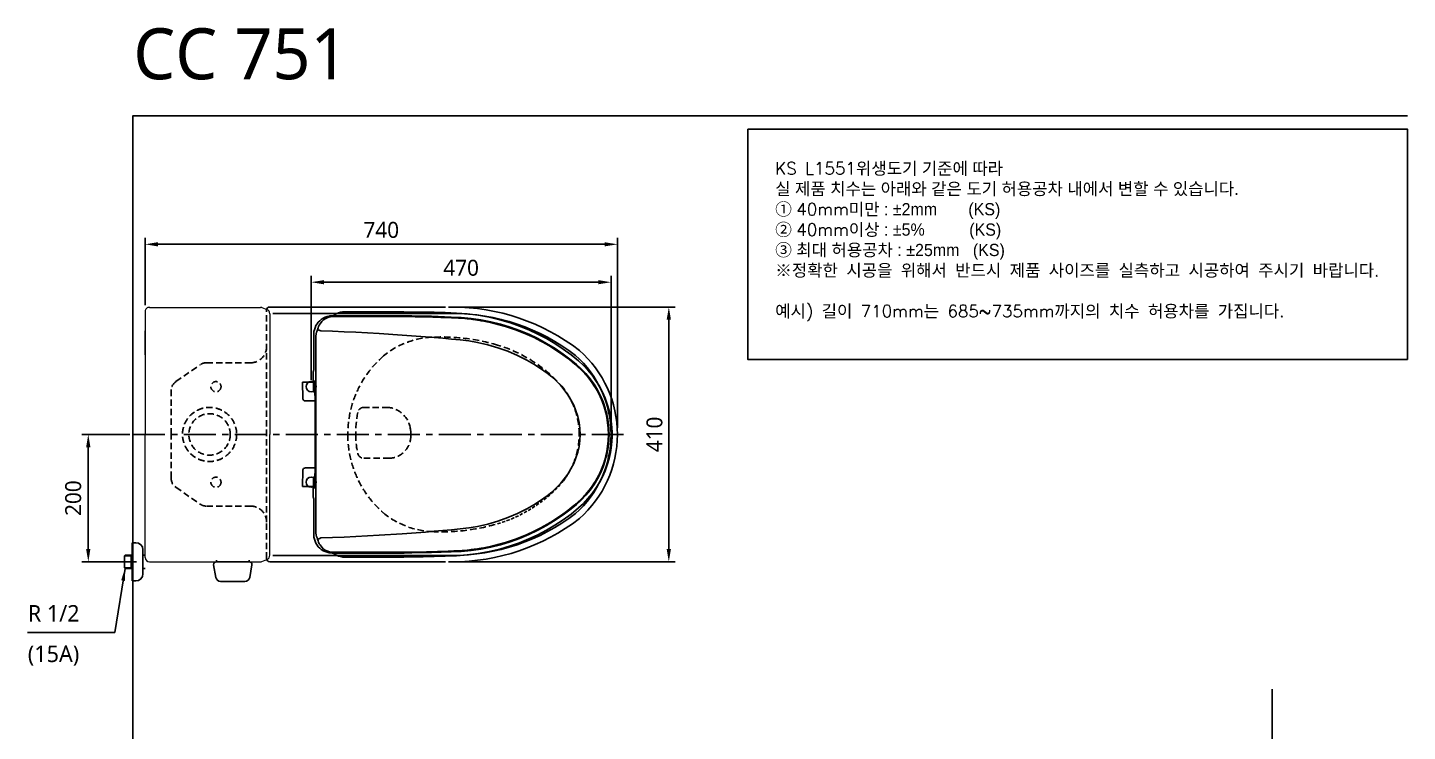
# Model space of a CAD drawing. Extents: x 2337 to 4524, y -14 to 2196.
# Drawn here: x 2359 to 4524, y 1091 to 2196 of the extents above; entities that cross this region are included whole.
import ezdxf

# ---------------------------------------------------------------- set-up
doc = ezdxf.new("R2010")
doc.units = 0
doc.header["$LTSCALE"] = 20
doc.header["$MEASUREMENT"] = 0
doc.linetypes.add('CENTER', pattern=[2, 1.25, -0.25, 0.25, -0.25])
doc.linetypes.add('HIDDEN', pattern=[0.375, 0.25, -0.125])
doc.layers.get('0').update_dxf_attribs({"linetype": 'CONTINUOUS'})
doc.layers.get('DEFPOINTS').update_dxf_attribs({"linetype": 'CONTINUOUS'})
for name, color, linetype in [('2', 2, 'CONTINUOUS'), ('3', 3, 'CONTINUOUS'), ('4', 4, 'CONTINUOUS'), ('6', 6, 'CONTINUOUS'), ('CEN', 1, 'CENTER'), ('CENTER', 2, 'CENTER'), ('FAUCET', 4, 'CONTINUOUS')]:
    doc.layers.add(name, color=color, linetype=linetype)
doc.styles.add('GHS', font='romans', dxfattribs={"bigfont": 'ghs'})
doc.styles.add('ROMANS', font='romans.shx')
doc.styles.get("Standard").update_dxf_attribs({"font": 'NanumGothic.ttf'})
doc.dimstyles.new('ISO-25', dxfattribs={"dimtxt": 15, "dimasz": 15, "dimexe": 5, "dimexo": 0.625, "dimgap": 3, "dimtad": 1, "dimtxsty": 'Standard', "dimcen": 2.5, "dimadec": 0, "dimazin": 0, "dimtfac": 1, "dimtmove": 0, "dimatfit": 3, "dimfxl": 0, "dimarcsym": 0})
doc.dimstyles.get("Standard").update_dxf_attribs({"dimtxt": 0.18, "dimasz": 0.18, "dimexe": 0.18, "dimexo": 0.0625, "dimgap": 0.09, "dimtad": 0, "dimtih": 1, "dimtoh": 1, "dimdec": 4, "dimzin": 0, "dimdsep": 46, "dimtxsty": 'Standard', "dimcen": 0.09, "dimadec": 0, "dimazin": 0, "dimtfac": 1, "dimtdec": 4, "dimtofl": 0, "dimtmove": 0, "dimatfit": 3, "dimfxl": 0, "dimtolj": 1, "dimtzin": 0, "dimarcsym": 0})

# ---------------------------------------------------------------- blocks, each defined once
blk = doc.blocks.new('*D15')
at = {"layer": '3', "color": 3, "lineweight": -2}
for p, q in [((2520, 1557.7), (2444.7, 1557.7)), ((2454.7, 1537.7), (2454.7, 1377.7)), ((2530.4, 1357.7), (2444.7, 1357.7))]:
    blk.add_line(p, q, dxfattribs=at)
at = {"layer": '3', "color": 3}
for points in [[(2451.3, 1537.7), (2458, 1537.7), (2454.7, 1557.7)], [(2451.3, 1377.7), (2458, 1377.7), (2454.7, 1357.7)]]:
    blk.add_solid(points, dxfattribs=at)
at = {"layer": 'DEFPOINTS', "color": 0}
for p in [(2530, 1557.7), (2454.7, 1357.7), (2540.4, 1357.7)]:
    blk.add_point(p, dxfattribs=at)
at = {"layer": '3', "color": 2, "insert": (2431.1, 1457.7), "char_height": 25, "attachment_point": 5, "rotation": 90}
blk.add_mtext('\\A1;200', dxfattribs=at)
blk = doc.blocks.new('*D19')
at = {"layer": '3', "color": 3, "lineweight": -2}
for p, q in [((2804.5, 1642.7), (2804.5, 1806.7)), ((3274.9, 1567.9), (3274.9, 1806.7)), ((2824.5, 1796.7), (3254.9, 1796.7))]:
    blk.add_line(p, q, dxfattribs=at)
at = {"layer": '3', "color": 3}
for points in [[(2824.5, 1800), (2824.5, 1793.4), (2804.5, 1796.7)], [(3254.9, 1800), (3254.9, 1793.4), (3274.9, 1796.7)]]:
    blk.add_solid(points, dxfattribs=at)
at = {"layer": 'DEFPOINTS', "color": 0}
for p in [(3274.9, 1796.7), (2804.5, 1632.7), (3274.9, 1557.9)]:
    blk.add_point(p, dxfattribs=at)
at = {"layer": '3', "color": 2, "insert": (3039.7, 1819.2), "char_height": 25, "attachment_point": 5}
blk.add_mtext('\\A1;470', dxfattribs=at)
blk = doc.blocks.new('*D20')
at = {"layer": '3', "color": 3, "lineweight": -2}
for p, q in [((3020, 1757.7), (3375.6, 1757.7)), ((3365.6, 1737.7), (3365.6, 1377.7)), ((3020, 1357.7), (3375.6, 1357.7))]:
    blk.add_line(p, q, dxfattribs=at)
at = {"layer": '3', "color": 3}
for points in [[(3362.2, 1737.7), (3368.9, 1737.7), (3365.6, 1757.7)], [(3362.2, 1377.7), (3368.9, 1377.7), (3365.6, 1357.7)]]:
    blk.add_solid(points, dxfattribs=at)
at = {"layer": 'DEFPOINTS', "color": 0}
for p in [(3010, 1757.7), (3010, 1357.7), (3365.6, 1357.7)]:
    blk.add_point(p, dxfattribs=at)
at = {"layer": '3', "color": 2, "insert": (3343.1, 1557.7), "char_height": 25, "attachment_point": 5, "rotation": 90}
blk.add_mtext('\\A1;410', dxfattribs=at)
blk = doc.blocks.new('*D28')
at = {"layer": '3', "color": 3, "lineweight": -2}
for p, q in [((2543.9, 1760.7), (2543.9, 1866.2)), ((3284.9, 1567.9), (3284.9, 1866.2)), ((2563.9, 1856.2), (3264.9, 1856.2))]:
    blk.add_line(p, q, dxfattribs=at)
at = {"layer": '3', "color": 3}
for points in [[(2563.9, 1859.5), (2563.9, 1852.9), (2543.9, 1856.2)], [(3264.9, 1859.5), (3264.9, 1852.9), (3284.9, 1856.2)]]:
    blk.add_solid(points, dxfattribs=at)
at = {"layer": 'DEFPOINTS', "color": 0}
for p in [(3284.9, 1856.2), (2543.9, 1750.7), (3284.9, 1557.9)]:
    blk.add_point(p, dxfattribs=at)
at = {"layer": '3', "color": 2, "insert": (2914.4, 1878.7), "char_height": 25, "attachment_point": 5}
blk.add_mtext('\\A1;740', dxfattribs=at)
blk = doc.blocks.new('A$C1DB11E7F')
for p, q in [((110.7, 485.8, 0), (110.7, 474.3, 0)), ((110.7, 485.8, 0), (136.3, 485.3, 0)), ((110.7, 483.8, 0), (110.7, 480.8, 0)), ((140.2, 481.3, 0), (140.2, 474.3, 0)), ((245.2, 481.3, 0), (245.2, 474.3, 0)), ((274.7, 485.8, 0), (249.1, 485.3, 0)), ((274.7, 485.8, 0), (274.7, 474.3, 0)), ((274.7, 483.8, 0), (274.7, 480.8, 0)), ((94.6, 469.2, 0), (108.7, 469.2, 0)), ((110.7, 474.3, 0), (110.7, 468.5, 0)), ((112.2, 468.5, 0), (124.4, 468.5, 0)), ((124.5, 467.7, 0), (124.4, 468.3, 0)), ((125.9, 467, 0), (126, 465.9, 0)), ((126.2, 467, 0), (126.2, 467.9, 0)), ((126.2, 466.3, 0), (126.2, 467, 0)), ((126.2, 466.3, 0), (126.2, 465.9, 0)), ((137.2, 466.1, 0), (126.2, 466.3, 0)), ((140.2, 474.3, 0), (140.2, 465.8, 0)), ((245.2, 474.3, 0), (245.2, 465.8, 0)), ((248.1, 466.1, 0), (259.2, 466.3, 0)), ((259.2, 467, 0), (259.2, 467.9, 0)), ((259.2, 466.3, 0), (259.2, 467, 0)), ((259.2, 466.3, 0), (259.2, 465.9, 0)), ((259.5, 467, 0), (259.4, 465.9, 0)), ((260.9, 467.7, 0), (261, 468.3, 0)), ((273.2, 468.5, 0), (261, 468.5, 0)), ((274.7, 474.3, 0), (274.7, 468.5, 0)), ((290.8, 469.2, 0), (276.7, 469.2, 0)), ((6.4, 439.1, 0), (6.4, 439.1, 0)), ((6.4, 439.1, 0), (6.4, 439.1, 0)), ((379, 439.1, 0), (379, 439.1, 0)), ((379, 439.1, 0), (379, 439.1, 0))]:
    blk.add_line(p, q)
at = {"elevation": 0}
for points in [[(136.3, 485.3), (137.2, 485.2), (138, 484.9), (139.1, 484.1), (139.9, 482.8), (140.2, 481.3)], [(249.1, 485.3), (248.2, 485.2), (247.4, 484.9), (246.3, 484.1), (245.5, 482.8), (245.2, 481.3)], [(6.8, 444), (7.6, 447.4), (8.7, 450.4), (10.2, 453.6), (12.3, 456.7), (14.2, 458.9), (16.4, 461.1), (19, 463.1), (21.9, 464.8), (25, 466.2), (28.5, 467.3), (31.2, 467.9)], [(28.3, 462.4), (25.6, 461.5), (23.4, 460.6), (21.1, 459.5), (19.2, 458.3), (15.6, 455.6), (12.8, 452.7), (10.7, 449.5), (9.2, 446.1), (8.1, 442.3), (7.8, 438.3)], [(41, 465.1), (40.4, 465), (39.8, 465), (39.1, 465), (38.4, 464.9), (37.7, 464.9), (37.4, 464.8), (36.7, 464.8), (36.1, 464.7), (35.4, 464.5), (34.5, 464.4), (32.2, 463.8), (30.3, 463.1), (28.3, 462.4)], [(30.2, 457.3), (29.5, 458.9), (29.2, 459.7), (29.2, 459.8), (29.1, 459.9), (28.9, 460.4), (28.5, 461.6), (28.3, 462.4)], [(30.2, 457.3), (30.7, 439), (31.4, 420.7), (32.3, 402.3), (33.3, 383.9), (34.4, 365.5), (36.7, 329.3), (39.4, 293.1), (40.6, 279.4), (41.7, 265.7), (43, 252), (44.3, 238.4), (45.9, 224.7), (48.3, 211.2), (52, 195.2), (56.6, 179.4), (62.2, 163.9), (68.7, 148.8), (76.1, 134.1)], [(192.7, 464.8), (178.9, 464.8), (165.2, 464.9), (151.5, 464.9), (137.8, 464.9), (124.1, 464.9), (109.7, 464.9), (75.1, 465), (41, 465.1)], [(94, 469.1), (94, 469.1), (94.1, 469.1)], [(94.1, 469.1), (94.3, 469.2)], [(94.3, 469.2), (94.6, 469.2)], [(94.6, 469.2), (94.7, 469.2)], [(94.6, 469.2), (94.7, 469.2)], [(110.7, 466.9), (110.7, 467), (110.8, 467.5), (110.9, 467.7), (111.1, 468), (111.2, 468.1), (111.3, 468.2), (111.6, 468.4), (111.9, 468.5), (112.2, 468.5)], [(110.7, 468.5), (110.7, 468), (110.7, 467.4), (110.7, 467.1)], [(124.4, 468.3), (124.4, 468.5), (124.4, 468.5)], [(124.4, 468.5), (124.7, 468.5), (124.9, 468.4), (125.2, 468.3), (125.4, 468.1), (125.8, 467.6), (125.8, 467.4)], [(124.5, 465.9), (124.5, 466), (124.5, 467), (124.5, 467.7)], [(125.8, 467.4), (125.9, 467)], [(192.7, 464.8), (206.5, 464.8), (220.2, 464.9), (233.9, 464.9), (247.6, 464.9), (261.3, 464.9), (275.7, 464.9), (310.3, 465), (344.4, 465.1)], [(259.6, 467.4), (259.5, 467)], [(261, 468.5), (260.7, 468.5), (260.5, 468.4), (260.2, 468.3), (260, 468.1), (259.6, 467.6), (259.6, 467.4)], [(260.9, 465.9), (260.9, 466), (260.9, 467), (260.9, 467.7)], [(261, 468.3), (261, 468.5), (261, 468.5)], [(274.7, 466.9), (274.7, 467), (274.6, 467.5), (274.5, 467.7), (274.3, 468), (274.2, 468.1), (274.1, 468.2), (273.8, 468.4), (273.5, 468.5), (273.2, 468.5)], [(274.7, 468.5), (274.7, 468), (274.7, 467.4), (274.7, 467.1)], [(290.8, 469.2), (290.7, 469.2)], [(290.8, 469.2), (290.7, 469.2)], [(291.1, 469.2), (290.8, 469.2)], [(291.3, 469.1), (291.1, 469.2)], [(291.4, 469.1), (291.4, 469.1), (291.3, 469.1)], [(355.2, 457.3), (354.7, 439), (354, 420.7), (353.1, 402.3), (352.1, 383.9), (351, 365.5), (348.7, 329.3), (346, 293.1), (344.8, 279.4), (343.7, 265.7), (342.4, 252), (341.1, 238.4), (339.5, 224.7), (337.1, 211.2), (333.4, 195.2), (328.8, 179.4), (323.2, 163.9), (316.7, 148.8), (309.3, 134.1)], [(344.4, 465.1), (345, 465), (345.6, 465), (346.3, 465), (347, 464.9), (347.7, 464.9), (348, 464.8), (348.7, 464.8), (349.3, 464.7), (350, 464.5), (350.9, 464.4), (353.2, 463.8), (355.1, 463.1), (357.1, 462.4)], [(378.6, 444), (377.8, 447.4), (376.7, 450.4), (375.2, 453.6), (373.1, 456.7), (371.2, 458.9), (369, 461.1), (366.4, 463.1), (363.5, 464.8), (360.3, 466.2), (356.9, 467.3), (354.2, 467.9)], [(355.2, 457.3), (355.9, 458.9), (356.2, 459.7), (356.2, 459.8), (356.3, 459.9), (356.5, 460.4), (356.9, 461.6), (357.1, 462.4)], [(357.1, 462.4), (359.8, 461.5), (362, 460.6), (364.3, 459.5), (366.2, 458.3), (369.8, 455.6), (372.6, 452.7), (374.7, 449.5), (376.2, 446.1), (377.2, 442.3), (377.6, 438.3)], [(0, 419.2), (0.2, 422.7), (0.9, 426.2), (1.8, 429.2), (2.9, 431.8), (4.4, 434.6), (5.8, 436.7), (6.4, 437.4)], [(6.4, 439.1), (6.7, 443), (6.8, 444)], [(6.5, 326.4), (6.4, 345.4), (6.4, 376.3), (6.4, 383.1), (6.4, 389.8), (6.4, 396.1), (6.4, 402), (6.4, 405.8), (6.4, 410.6), (6.4, 416.3), (6.4, 422.9), (6.4, 430.6), (6.4, 439.1)], [(7.8, 438.3), (7.7, 427.1), (7.7, 416.6), (7.7, 406.6), (7.7, 397.5), (7.7, 394.3), (7.7, 391.2), (7.7, 387.9), (7.7, 384.8), (7.7, 382.7), (7.7, 379.9), (7.7, 376.6), (7.7, 375.7), (7.7, 374.7), (7.7, 373.7), (7.7, 372.6), (7.7, 371.5), (7.7, 370.4), (7.6, 361.2), (7.6, 350.9), (7.6, 339.6), (7.7, 327.1), (7.7, 323.8), (7.7, 322.3), (7.7, 320.8), (7.7, 319.2), (7.7, 317.6), (7.8, 315.9), (7.8, 314.1), (7.9, 309), (7.9, 303.5), (8.1, 297.5), (8.2, 291.1), (8.3, 286), (8.5, 281.5), (8.6, 277.5), (8.7, 274.1), (8.8, 271.2), (8.9, 268.8), (9.1, 263.2), (9.3, 257.5), (9.5, 251.9), (9.7, 248.2), (10, 241.1), (10.4, 235.3), (11.1, 227.3), (11.4, 224.1), (11.8, 221.3), (12.1, 218.7), (12.4, 216.6), (12.6, 214.7), (12.8, 213.3), (13.1, 211.3), (13.5, 208.7), (14.1, 205.4), (14.8, 201.3), (15.7, 196.5), (16.9, 191.1), (18.3, 184.9), (23.2, 167.2), (29, 150), (35.8, 133.2), (40.7, 122.5), (46, 112.1), (47.3, 109.7), (48.6, 107.5), (49.8, 105.2), (51.1, 102.9), (52.5, 100.6), (53.8, 98.4), (55.1, 96.2), (59.1, 89.8), (63.3, 83.6), (67.6, 77.4), (71.7, 71.8), (75.3, 67.1), (78.9, 62.6), (82.2, 58.5), (83, 57.5), (83.9, 56.6), (84.6, 55.7), (85.4, 54.8), (86.2, 54), (86.9, 53.1), (91.1, 48.7), (94.6, 45.2), (97.1, 42.9), (99, 41.2), (101.4, 39.1), (104.5, 36.6), (107.9, 34), (111.7, 31.3), (115.7, 28.6), (119.5, 26.3), (123.9, 23.8), (128.9, 21.1), (131, 20.1), (133.3, 19), (135.6, 18), (138.1, 16.9), (140.7, 15.9), (143.4, 14.8), (147.7, 13.3), (152.9, 11.7), (159, 10.1), (166.1, 8.5), (174, 7.3), (182.9, 6.4), (192.7, 6)], [(377.6, 438.3), (377.7, 427.1), (377.7, 416.6), (377.7, 406.6), (377.7, 397.5), (377.7, 394.3), (377.7, 391.2), (377.7, 387.9), (377.7, 384.8), (377.7, 382.7), (377.7, 379.9), (377.7, 376.6), (377.7, 375.7), (377.7, 374.7), (377.7, 373.7), (377.7, 372.6), (377.7, 371.5), (377.7, 370.4), (377.8, 361.2), (377.8, 350.9), (377.8, 339.6), (377.7, 327.1), (377.7, 323.8), (377.7, 322.3), (377.7, 320.8), (377.7, 319.2), (377.6, 317.6), (377.6, 315.9), (377.6, 314.1), (377.5, 309), (377.5, 303.5), (377.3, 297.5), (377.2, 291.1), (377.1, 286), (376.9, 281.5), (376.8, 277.5), (376.7, 274.1), (376.6, 271.2), (376.5, 268.8), (376.3, 263.2), (376.1, 257.5), (375.9, 251.9), (375.7, 248.2), (375.4, 241.1), (375, 235.3), (374.3, 227.3), (374, 224.1), (373.6, 221.3), (373.3, 218.7), (373, 216.6), (372.8, 214.7), (372.6, 213.3), (372.3, 211.3), (371.9, 208.7), (371.3, 205.4), (370.6, 201.3), (369.7, 196.5), (368.5, 191.1), (367.1, 184.9), (362.2, 167.2), (356.4, 150), (349.6, 133.2), (344.7, 122.5), (339.3, 112.1), (338.1, 109.7), (336.8, 107.5), (335.6, 105.2), (334.3, 102.9), (332.9, 100.6), (331.6, 98.4), (330.3, 96.2), (326.3, 89.8), (322.1, 83.6), (317.8, 77.4), (313.7, 71.8), (310.1, 67.1), (306.5, 62.6), (303.2, 58.5), (302.3, 57.5), (301.5, 56.6), (300.8, 55.7), (300, 54.8), (299.2, 54), (298.5, 53.1), (294.3, 48.7), (290.7, 45.2), (288.3, 42.9), (286.4, 41.2), (284, 39.1), (280.9, 36.6), (277.5, 34), (273.7, 31.3), (269.7, 28.6), (265.9, 26.3), (261.5, 23.8), (256.5, 21.1), (254.4, 20.1), (252.1, 19), (249.8, 18), (247.3, 16.9), (244.7, 15.9), (242, 14.8), (237.7, 13.3), (232.5, 11.7), (226.4, 10.1), (219.3, 8.5), (211.4, 7.3), (202.5, 6.4), (192.7, 6)], [(379, 439.1), (378.7, 443), (378.6, 444)], [(378.9, 326.4), (379, 345.4), (379, 376.3), (379, 383.1), (379, 389.8), (379, 396.1), (379, 402), (379, 405.8), (379, 410.6), (379, 416.3), (379, 422.9), (379, 430.6), (379, 439.1)], [(385.4, 419.2), (385.2, 422.7), (384.5, 426.2), (383.6, 429.2), (382.5, 431.8), (381, 434.6), (379.6, 436.7), (379, 437.4)], [(192.7, 0), (188.5, 0.1), (182.1, 0.4), (176.5, 0.9), (171.8, 1.4), (167.9, 2), (163.7, 2.8), (159.4, 3.7), (155.1, 4.7), (145.2, 7.6), (135.6, 11.1), (126.2, 15.3), (117, 20.1), (108.3, 25.5), (99.9, 31.4), (91.9, 38), (84.4, 45), (77.4, 52.6), (67.7, 64.6), (58.6, 77), (50.1, 89.9), (42.3, 103.2), (35.1, 116.9), (28.6, 130.9), (22.7, 145.2), (17.6, 159.7), (12.7, 176.3), (8.7, 193.1), (5.6, 210.1), (3.5, 227.3), (2.3, 244.5), (1.5, 261.8), (0.9, 279.1), (0.5, 296.4), (0.1, 326.8), (0, 357.2), (0, 363.9), (0, 370.5), (0, 376.7), (0, 382.6), (0, 386.3), (0, 391), (0, 396.6), (0, 403.2), (0, 410.7), (0, 419.2)], [(0, 419.2), (0, 419.2), (0, 419.2)], [(192.7, 0), (196.9, 0.1), (203.3, 0.4), (208.9, 0.9), (213.6, 1.4), (217.4, 2), (221.7, 2.8), (226, 3.7), (230.3, 4.7), (240.1, 7.6), (249.8, 11.1), (259.2, 15.3), (268.3, 20.1), (277.1, 25.5), (285.5, 31.4), (293.5, 38), (301, 45), (308, 52.6), (317.7, 64.6), (326.8, 77), (335.3, 89.9), (343.1, 103.2), (350.3, 116.9), (356.8, 130.9), (362.7, 145.2), (367.8, 159.7), (372.7, 176.3), (376.7, 193.1), (379.8, 210.1), (381.9, 227.3), (383.1, 244.5), (383.9, 261.8), (384.5, 279.1), (384.9, 296.4), (385.3, 326.8), (385.4, 357.2), (385.4, 363.9), (385.4, 370.5), (385.4, 376.7), (385.4, 382.6), (385.4, 386.3), (385.4, 391), (385.4, 396.6), (385.4, 403.2), (385.4, 410.7), (385.4, 419.2)], [(385.4, 419.2), (385.4, 419.2), (385.4, 419.2)], [(181.8, 5.3), (178.8, 5.6), (173.2, 6.3), (168.4, 7), (164.5, 7.7), (160.2, 8.6), (155.9, 9.7), (151.6, 10.9), (141.7, 14.3), (132.1, 18.3), (122.8, 23.1), (113.9, 28.5), (105.3, 34.6), (97.3, 41.2), (89.7, 48.5), (82.7, 56.2), (76.1, 64.3), (66.6, 76.8), (57.9, 89.7), (49.7, 103.1), (42.3, 116.9), (35.5, 131), (29.5, 145.5), (24.2, 160.2), (19.6, 175.2), (15.9, 190.5), (12.8, 205.9), (10.6, 221.5), (9.1, 237.1), (8.3, 252.8), (7.2, 283.7), (6.6, 314.5), (6.5, 326.4)], [(203.6, 5.3), (206.6, 5.6), (212.2, 6.3), (217, 7), (220.9, 7.7), (225.2, 8.6), (229.5, 9.7), (233.8, 10.9), (243.7, 14.3), (253.3, 18.3), (262.6, 23.1), (271.5, 28.5), (280.1, 34.6), (288.1, 41.2), (295.7, 48.5), (302.7, 56.2), (309.3, 64.3), (318.7, 76.8), (327.5, 89.7), (335.7, 103.1), (343.1, 116.9), (349.9, 131), (355.9, 145.5), (361.2, 160.2), (365.7, 175.2), (369.5, 190.5), (372.6, 205.9), (374.8, 221.5), (376.2, 237.1), (377, 252.8), (378.2, 283.7), (378.8, 314.5), (378.9, 326.4)], [(76.1, 134.1), (82.4, 123.1), (89.2, 112.5), (96.5, 102.2), (102.2, 94.7), (108.7, 87.8), (115.6, 81.3), (122.9, 75.3), (130.5, 69.7), (138.5, 64.7), (146.9, 60.4), (155.7, 56.8), (164.7, 54), (173.9, 51.9), (183.3, 50.7), (192.7, 50.3)], [(309.3, 134.1), (303, 123.1), (296.2, 112.5), (288.9, 102.2), (283.2, 94.7), (276.7, 87.8), (269.8, 81.3), (262.5, 75.3), (254.9, 69.7), (246.8, 64.7), (238.5, 60.4), (229.7, 56.8), (220.7, 54), (211.5, 51.9), (202.1, 50.7), (192.7, 50.3)], [(192.7, 4.9), (185.3, 5.1), (181.8, 5.3)], [(192.7, 4.9), (200.1, 5.1), (203.6, 5.3)]]:
    blk.add_lwpolyline(points, dxfattribs=at)
at = {"extrusion": (0, 0, -1)}
for centre, major_axis, ratio, start_param, end_param in [((108.8, 467.6, 0), (0.24, -1.54), 0.922859, 3.294378, 4.866949), ((137.2, 463.1, 0), (-3, 0), 0.999391, 1.58825, 1.913167), ((137.2, 463.1, 0), (-3, 0), 0.999391, 1.913167, 1.94548)]:
    blk.add_ellipse(centre, major_axis=major_axis, ratio=ratio, start_param=start_param, end_param=end_param, dxfattribs=at)
for centre, major_axis, ratio, start_param, end_param in [((248.2, 463.1, 0), (3, 0), 0.999391, 1.913167, 1.94548), ((248.2, 463.1, 0), (3, 0), 0.999391, 1.58825, 1.913167), ((276.6, 467.6, 0), (-0.24, -1.54), 0.922859, 3.294378, 4.866949)]:
    blk.add_ellipse(centre, major_axis=major_axis, ratio=ratio, start_param=start_param, end_param=end_param)
for points, knots in [([(31.2, 467.9, 0), (31.4, 467.9, 0), (32.4, 468, 0), (34, 468.2, 0), (35.4, 468.3, 0), (36.1, 468.3, 0)], [0.8969833, 0.8969833, 0.8969833, 0.8969833, 0.9130435, 0.9565217, 1, 1, 1, 1]), ([(36.1, 468.3, 0), (38.3, 468.3, 0), (42.6, 468.3, 0), (48.6, 468.3, 0), (54.2, 468.3, 0), (59.4, 468.3, 0), (64.2, 468.3, 0), (68.8, 468.3, 0), (73, 468.3, 0), (76.9, 468.3, 0), (80.5, 468.3, 0), (83.9, 468.3, 0), (86.8, 468.3, 0), (88.6, 468.2, 0), (89.3, 468.2, 0)], [0, 0, 0, 0, 0.0833333, 0.1666667, 0.25, 0.3333333, 0.4166667, 0.5, 0.5833333, 0.6666667, 0.75, 0.8333333, 0.9166667, 0.9899497, 0.9899497, 0.9899497, 0.9899497]), ([(108.7, 469.2, 0), (108.7, 469.2, 0), (108.7, 469.2, 0), (108.7, 469.1, 0), (108.8, 469.1, 0)], [0.8469089, 0.8469089, 0.8469089, 0.8469089, 0.9166667, 1, 1, 1, 1]), ([(110.2, 467.6, 0), (110.2, 467.4, 0), (110.2, 466.9, 0), (110.2, 466.5, 0), (110.2, 466.2, 0), (110.2, 466.2, 0)], [0, 0, 0, 0, 0.3333333, 0.6666667, 0.6977408, 0.6977408, 0.6977408, 0.6977408]), ([(110.6, 466.1, 0), (110.6, 466.1, 0), (110.6, 466.1, 0), (110.6, 466.2, 0), (110.6, 466.3, 0), (110.6, 466.4, 0), (110.7, 466.9, 0)], [0.4380291, 0.4380291, 0.4380291, 0.4380291, 0.4524758, 0.4524758, 0.4524758, 0.5595101, 0.5595101, 0.5595101, 0.5595101]), ([(274.8, 466.1, 0), (274.8, 466.1, 0), (274.8, 466.1, 0), (274.8, 466.2, 0), (274.8, 466.3, 0), (274.7, 466.4, 0), (274.7, 466.9, 0)], [0.4380291, 0.4380291, 0.4380291, 0.4380291, 0.4524758, 0.4524758, 0.4524758, 0.5595101, 0.5595101, 0.5595101, 0.5595101]), ([(275.2, 467.6, 0), (275.2, 467.4, 0), (275.2, 466.9, 0), (275.2, 466.5, 0), (275.2, 466.2, 0), (275.2, 466.2, 0)], [0, 0, 0, 0, 0.3333333, 0.6666667, 0.6977408, 0.6977408, 0.6977408, 0.6977408]), ([(276.7, 469.2, 0), (276.7, 469.2, 0), (276.7, 469.2, 0), (276.6, 469.1, 0), (276.6, 469.1, 0)], [0.8469089, 0.8469089, 0.8469089, 0.8469089, 0.9166667, 1, 1, 1, 1]), ([(349.3, 468.3, 0), (347.1, 468.3, 0), (342.8, 468.3, 0), (336.8, 468.3, 0), (331.2, 468.3, 0), (326, 468.3, 0), (321.2, 468.3, 0), (316.6, 468.3, 0), (312.4, 468.3, 0), (308.5, 468.3, 0), (304.9, 468.3, 0), (301.5, 468.3, 0), (298.6, 468.3, 0), (296.8, 468.2, 0), (296.1, 468.2, 0)], [0, 0, 0, 0, 0.0833333, 0.1666667, 0.25, 0.3333333, 0.4166667, 0.5, 0.5833333, 0.6666667, 0.75, 0.8333333, 0.9166667, 0.9899497, 0.9899497, 0.9899497, 0.9899497]), ([(354.2, 467.9, 0), (354, 467.9, 0), (353, 468, 0), (351.4, 468.2, 0), (350, 468.3, 0), (349.3, 468.3, 0)], [0.8969833, 0.8969833, 0.8969833, 0.8969833, 0.9130435, 0.9565217, 1, 1, 1, 1])]:
    blk.add_open_spline(points, degree=3, knots=knots)
for points in [[(89.3, 468.2, 0), (89.4, 468.2, 0), (89.5, 468.2, 0), (89.6, 468.2, 0)], [(89.6, 468.2, 0), (89.8, 468.2, 0), (90.1, 468.2, 0), (90.5, 468.2, 0), (91, 468.2, 0), (91.4, 468.3, 0), (91.8, 468.3, 0), (92.1, 468.4, 0), (92.5, 468.4, 0), (92.7, 468.5, 0), (93, 468.5, 0), (93.2, 468.6, 0), (93.3, 468.7, 0), (93.3, 468.7, 0)], [(93.3, 468.7, 0), (93.4, 468.7, 0), (93.5, 468.8, 0), (93.7, 468.9, 0), (93.9, 469, 0), (94, 469.1, 0)], [(108.8, 469.1, 0), (108.8, 468.8, 0), (108.9, 468.2, 0), (109, 467.4, 0), (109.1, 466.9, 0), (109.1, 466.6, 0)], [(109.1, 466.6, 0), (109.1, 466.6, 0), (109.2, 466.5, 0), (109.2, 466.5, 0), (109.4, 466.4, 0), (109.6, 466.3, 0), (109.8, 466.3, 0), (110, 466.2, 0), (110.3, 466.1, 0), (110.7, 466.1, 0), (111.1, 466, 0), (111.4, 466, 0), (111.9, 466, 0), (112.3, 465.9, 0), (112.7, 465.9, 0), (113, 465.9, 0), (113.2, 465.9, 0)], [(111.9, 468.4, 0), (111.5, 468.5, 0), (111.1, 468.5, 0), (110.7, 468.5, 0)], [(113.2, 465.9, 0), (116.1, 465.9, 0), (122.2, 465.9, 0), (131.9, 465.9, 0), (142.4, 465.9, 0), (153.7, 465.9, 0), (165.7, 465.9, 0), (178.7, 465.9, 0), (187.9, 465.9, 0), (192.7, 465.9, 0)], [(126.2, 467.9, 0), (126, 467.9, 0), (125.8, 467.9, 0), (125.6, 467.9, 0)], [(272.2, 465.9, 0), (269.3, 465.9, 0), (263.2, 465.9, 0), (253.5, 465.9, 0), (243, 465.9, 0), (231.7, 465.9, 0), (219.6, 465.9, 0), (206.7, 465.9, 0), (197.5, 465.9, 0), (192.7, 465.9, 0)], [(259.2, 467.9, 0), (259.4, 467.9, 0), (259.6, 467.9, 0), (259.8, 467.9, 0)], [(276.3, 466.6, 0), (276.2, 466.6, 0), (276.2, 466.5, 0), (276.1, 466.5, 0), (276, 466.4, 0), (275.8, 466.3, 0), (275.6, 466.3, 0), (275.4, 466.2, 0), (275, 466.1, 0), (274.7, 466.1, 0), (274.3, 466, 0), (273.9, 466, 0), (273.5, 466, 0), (273.1, 465.9, 0), (272.6, 465.9, 0), (272.3, 465.9, 0), (272.2, 465.9, 0)], [(273.5, 468.4, 0), (273.9, 468.5, 0), (274.3, 468.5, 0), (274.7, 468.5, 0)], [(276.6, 469.1, 0), (276.6, 468.8, 0), (276.5, 468.2, 0), (276.3, 467.4, 0), (276.3, 466.9, 0), (276.3, 466.6, 0)], [(292.1, 468.7, 0), (292, 468.7, 0), (291.9, 468.8, 0), (291.6, 468.9, 0), (291.5, 469, 0), (291.4, 469.1, 0)], [(295.8, 468.2, 0), (295.6, 468.2, 0), (295.3, 468.2, 0), (294.9, 468.2, 0), (294.4, 468.2, 0), (294, 468.3, 0), (293.6, 468.3, 0), (293.3, 468.4, 0), (292.9, 468.4, 0), (292.6, 468.5, 0), (292.4, 468.5, 0), (292.2, 468.6, 0), (292.1, 468.7, 0), (292.1, 468.7, 0)], [(296.1, 468.2, 0), (296, 468.2, 0), (295.9, 468.2, 0), (295.8, 468.2, 0)]]:
    blk.add_open_spline(points, degree=3)
at = {"layer": 'CEN', "ltscale": 20}
blk.add_line((192.7, 465.9, 0), (192.7, 472.2, 0), dxfattribs=at)

msp = doc.modelspace()

# ---------------------------------------------------------------- linework, layer by layer
at = {"linetype": 'Continuous', "lineweight": 0}
for p, q in [((2550.9, 1757.2), (2725.1, 1757.2)), ((2727, 1756.9), (2735, 1754)), ((2543.9, 1750.7), (2543.9, 1557.7)), ((2739.5, 1747.3), (2739.5, 1557.7)), ((2543.9, 1682.7), (2543.9, 1720.2)), ((2543.9, 1682.7), (2543.9, 1557.7)), ((2543.9, 1364.6), (2543.9, 1557.7)), ((2543.9, 1382.6), (2543.9, 1557.7)), ((2739.5, 1368), (2739.5, 1557.7)), ((2550.9, 1357.6), (2725.1, 1357.6)), ((2727, 1358), (2735, 1361.3))]:
    msp.add_line(p, q, dxfattribs=at)
at = {"linetype": 'Continuous'}
for p, q in [((2739.5, 1757.7), (3015, 1757.7)), ((2744.5, 1747.7), (3025.1, 1747.7)), ((2744.5, 1367.7), (3025.1, 1367.7)), ((2739.5, 1357.7), (3015, 1357.7))]:
    msp.add_line(p, q, dxfattribs=at)
at = {"color": 2, "linetype": 'HIDDEN', "ltscale": 2}
for p, q in [((2734.5, 1420.2), (2734.5, 1752.7)), ((2640.2, 1670.2), (2709.5, 1670.2)), ((2592.2, 1640.6), (2629.9, 1666.9)), ((2584.5, 1557.7), (2584.5, 1625.8)), ((2925.7, 1600.2), (2887.2, 1600.2)), ((2584.5, 1489.5), (2584.5, 1557.7)), ((2887.2, 1520.2), (2925.7, 1520.2)), ((2592.2, 1474.8), (2629.9, 1448.4)), ((2640.2, 1445.2), (2709.5, 1445.2)), ((2734.5, 1362.7), (2734.5, 1420.2))]:
    msp.add_line(p, q, dxfattribs=at)
for centre, radius in [((2655, 1632.7), 8), ((2645, 1557.7), 42.5), ((2645, 1557.7), 32.5), ((2655, 1482.7), 8)]:
    msp.add_circle(centre, radius, dxfattribs=at)
at = {"linetype": 'Continuous'}
for centre in [(2804.5, 1632.7), (2804.5, 1482.7)]:
    msp.add_circle(centre, 8, dxfattribs=at)
at = {"linetype": 'Continuous', "lineweight": 0}
for centre, radius, start, end in [((2550.5, 1750.7), 6.58, 86.374, 179.3015), ((2725.1, 1752.2), 5, 67.5667, 90), ((2732.3, 1747.3), 7.25, 0, 67.5667), ((2550.9, 1364.6), 7, 180.0383, 270.0382), ((2732.3, 1368), 7.25, 292.4333, 0), ((2725.1, 1362.6), 5, 270, 292.4333)]:
    msp.add_arc(centre, radius, start, end, dxfattribs=at)
for centre, start, end in [((2739.5, 1752.7), 90, 180), ((2739.5, 1362.7), 180, 270)]:
    msp.add_arc(centre, 5, start, end)
at = {"color": 2, "linetype": 'HIDDEN', "ltscale": 2}
for centre, radius, start, end in [((3009.1, 1401.7), 309, 73.4958, 92.8031), ((2709.5, 1695.2), 25, 270, 0), ((3000.3, 1580.5), 130, 92.8031, 129.3492), ((3035.8, 1491.8), 215, 40.1131, 73.4958), ((2640.2, 1652.2), 18, 90, 124.992), ((3025.2, 1557.9), 163.3, 131.0763, 180.0826), ((2602.5, 1625.8), 18, 124.992, 180), ((3106.1, 1557.8), 118.8, 359.9294, 37.6229), ((3065.7, 1557.7), 191.4, 169.5901, 180.0039), ((2887.2, 1590.2), 10, 90, 167.8487), ((2920.8, 1560.7), 39.8, 7.6772, 82.8964), ((2910.9, 1557.7), 50, 0, 9.5941), ((3025.2, 1557.4), 163.3, 179.9174, 228.9237), ((3014.9, 1557.7), 140.6, 180, 192.1513), ((2925.7, 1555.2), 35, 270, 350.4059), ((2910.9, 1557.7), 50, 350.4059, 0), ((3106.1, 1557.5), 118.8, 322.3771, 0.0706), ((2887.2, 1530.2), 10, 192.1513, 270), ((2602.5, 1489.5), 18, 180, 235.008), ((2640.2, 1463.2), 18, 235.008, 270), ((2709.5, 1420.2), 25, 0, 90), ((3000.3, 1534.9), 130, 230.6508, 267.1969), ((3009.1, 1713.7), 309, 267.1969, 286.5042)]:
    msp.add_arc(centre, radius, start, end, dxfattribs=at)
at = {"linetype": 'Continuous'}
for centre, radius, start, end in [((3109.6, 1557.9), 175.3, 359.9239, 48.7209), ((3109.5, 1557.9), 165.4, 359.9196, 48.5535), ((3109.5, 1557.4), 165.4, 311.4465, 0.0804), ((3109.6, 1557.4), 175.3, 311.2791, 0.0761)]:
    msp.add_arc(centre, radius, start, end, dxfattribs=at)
at = {"color": 2, "linetype": 'HIDDEN'}
msp.add_arc((3035.8, 1623.5), 215, 286.5042, 319.8869, dxfattribs=at)
at = {"layer": '3', "color": 4}
for p, q in [((2540.4, 1367.9), (2543.9, 1367.9)), ((2540.4, 1347.4), (2543.9, 1347.4))]:
    msp.add_line(p, q, dxfattribs=at)
at = {"layer": '3'}
msp.add_lwpolyline([(3489.4, 2037.1), (4524.5, 2037.1), (4524.5, 1675.6), (3489.4, 1675.6)], close=True, dxfattribs=at)
at = {"layer": '3', "color": 0}
for centre, radius, start, end in [((3025.4, 1430), 327.7, 52.4167, 90.0631), ((3025.4, 1430), 317.7, 52.4499, 90.0631), ((3025.4, 1685.3), 317.7, 269.9369, 307.5501), ((3025.4, 1685.3), 327.7, 269.9369, 307.5833)]:
    msp.add_arc(centre, radius, start, end, dxfattribs=at)
at = {"layer": '4'}
for p, q in [((2523.4, 1327.7), (2523.4, 1387.7)), ((2523.4, 1387.7), (2529.4, 1387.7)), ((2511.4, 1366.9), (2512.4, 1367.9)), ((2511.4, 1348.4), (2511.4, 1366.9)), ((2521.9, 1366.9), (2511.4, 1366.9)), ((2512.4, 1367.9), (2523.4, 1367.9)), ((2521.9, 1347.4), (2521.9, 1367.9)), ((2521.9, 1366.9), (2522.9, 1367.9)), ((2523.4, 1367.3), (2523.4, 1348)), ((2540.4, 1376.7), (2540.4, 1338.7)), ((2521.9, 1348.4), (2511.4, 1348.4)), ((2512.4, 1347.4), (2511.4, 1348.4)), ((2512.4, 1347.4), (2523.4, 1347.4)), ((2522.9, 1347.4), (2521.9, 1348.4)), ((2529.4, 1327.7), (2523.4, 1327.7))]:
    msp.add_line(p, q, dxfattribs=at)
for centre, start, end in [((2529.4, 1376.7), 0, 90), ((2529.4, 1338.7), 270, 0)]:
    msp.add_arc(centre, 11, start, end, dxfattribs=at)
at = {"layer": '6'}
msp.add_lwpolyline([(4524.5, 2057.7), (2524.5, 2057.7), (2524.5, 157.7), (4312.4, 157.7), (4312.4, 1157.7)], dxfattribs=at)
at = {"layer": 'CENTER', "linetype": 'CENTER', "ltscale": 2}
msp.add_line((2524.7, 1557.7), (3297.9, 1557.7), dxfattribs=at)
at = {"layer": 'FAUCET', "color": 4}
for p, q in [((2651.4, 1353.1), (2654.7, 1333.3)), ((2707.6, 1357.6), (2655.2, 1357.6)), ((2655.8, 1360.2), (2655.8, 1357.6)), ((2707, 1360.2), (2707, 1357.6)), ((2711.4, 1353.1), (2708.1, 1333.3)), ((2700.5, 1326.9), (2662.3, 1326.9))]:
    msp.add_line(p, q, dxfattribs=at)
for centre, radius, start, end in [((2655.2, 1353.8), 3.84, 90, 189.4623), ((2707.6, 1353.8), 3.84, 350.5377, 90), ((2662.3, 1334.6), 7.69, 189.4623, 270), ((2700.5, 1334.6), 7.69, 270, 350.5377)]:
    msp.add_arc(centre, radius, start, end, dxfattribs=at)

# ---------------------------------------------------------------- block references
at = {"rotation": 90}
msp.add_blockref('A$C1DB11E7F', (3276.7, 1365, 0), dxfattribs=at)

# ---------------------------------------------------------------- texts
at = {"insert": (2525.3, 2195.3), "char_height": 80, "width": 563.3, "attachment_point": 1, "style": 'GHS'}
msp.add_mtext('{\\fNanumGothic|b0|i0|c0|p50;CC 751}', dxfattribs=at)
at = {"layer": '2'}
for s, p in [('R 1/2', (2359.8, 1263.8)), ('(15A)', (2359.8, 1200.3))]:
    msp.add_text(s, height=26, dxfattribs=at).set_placement(p)
at = {"layer": '2', "insert": (3532.5, 1860.1), "char_height": 19.2, "attachment_point": 4, "style": 'ROMANS'}
msp.add_mtext('{\\Fromans|c129;KS L1551\\fGulim|b0|i0|c129|p50;위생도기 기준에 따라 \\P실 제품 치수는 아래와 같은 도기 허용공차 내에서 변할 수 있습니다. \\Fromans|c129;\\P\\fGulim|b0|i0|c129|p50;① \\Fromans|c129;40mm\\fGulim|b0|i0|c129|p50;미만 : ±2mm       (KS)\\Fromans|c129; \\P\\fGulim|b0|i0|c129|p50;② \\Fromans|c129;40mm\\fGulim|b0|i0|c129|p50;이상 : ±5%          (KS)\\Fromans|c129;\\P\\fGulim|b0|i0|c129|p50;③ 최대 허용공차 : ±25mm   (KS)}\\P※정확한 시공을 위해서 반드시 제품 사이즈를 실측하고 시공하여 주시기 바랍니다.\\P\\P예시) 길이 710mm는 685~735mm까지의 치수 허용차를 가집니다.', dxfattribs=at)

# ---------------------------------------------------------------- dimensions: what is measured, and where the dimension line sits
at = {"layer": '3'}
dim = msp.add_linear_dim(base=(3284.9, 1856.2), p1=(2543.9, 1750.7), p2=(3284.9, 1557.9), text='740', dimstyle='Standard', override={"dimtxt": 25, "dimasz": 20, "dimexe": 10, "dimexo": 10, "dimgap": 10, "dimtad": 1, "dimtih": 0, "dimdec": 0, "dimzin": 8, "dimclrd": 3, "dimclre": 3, "dimclrt": 2, "dimtdec": 0, "dimtix": 1, "dimtofl": 1, "dimarcsym": 1}, dxfattribs=at)
dim.commit()
dim.dimension.update_dxf_attribs({"geometry": '*D28', "text_midpoint": (2914.4, 1878.7)})
dim = msp.add_linear_dim(base=(3274.9, 1796.7), p1=(2804.5, 1632.7), p2=(3274.9, 1557.9), dimstyle='Standard', override={"dimtxt": 25, "dimasz": 20, "dimexe": 10, "dimexo": 10, "dimgap": 10, "dimtad": 1, "dimtih": 0, "dimdec": 0, "dimzin": 8, "dimclrd": 3, "dimclre": 3, "dimclrt": 2, "dimtdec": 0, "dimtix": 1, "dimtofl": 1, "dimarcsym": 1}, dxfattribs=at)
dim.commit()
dim.dimension.update_dxf_attribs({"geometry": '*D19', "text_midpoint": (3039.7, 1819.2)})
dim = msp.add_linear_dim(base=(3365.6, 1357.7), p1=(3010, 1757.7), p2=(3010, 1357.7), angle=90, text='410', dimstyle='Standard', override={"dimtxt": 25, "dimasz": 20, "dimexe": 10, "dimexo": 10, "dimgap": 10, "dimtad": 1, "dimtih": 0, "dimdec": 0, "dimzin": 8, "dimclrd": 3, "dimclre": 3, "dimclrt": 2, "dimtdec": 0, "dimtix": 1, "dimtofl": 1, "dimarcsym": 1}, dxfattribs=at)
dim.commit()
dim.dimension.update_dxf_attribs({"geometry": '*D20', "text_midpoint": (3343.1, 1557.7)})
dim = msp.add_linear_dim(base=(2454.7, 1357.7), p1=(2530, 1557.7), p2=(2540.4, 1357.7), angle=90, dimstyle='Standard', override={"dimtxt": 25, "dimasz": 20, "dimexe": 10, "dimexo": 10, "dimgap": 10, "dimtad": 1, "dimtih": 0, "dimdec": 0, "dimzin": 8, "dimclrd": 3, "dimclre": 3, "dimclrt": 2, "dimtdec": 0, "dimtix": 1, "dimtofl": 1, "dimarcsym": 1}, dxfattribs=at)
dim.commit()
dim.dimension.update_dxf_attribs({"geometry": '*D15', "text_midpoint": (2431.1, 1457.7)})

# ---------------------------------------------------------------- leaders
at = {"color": 3}
msp.add_leader([(2512.4, 1347.4), (2496.6, 1246.6), (2359.5, 1246.6)], dimstyle='ISO-25', override={"dimscale": 1.3, "dimgap": 5, "dimtad": 0, "dimarcsym": 1}, dxfattribs=at)

doc.saveas('drawing.dxf')
